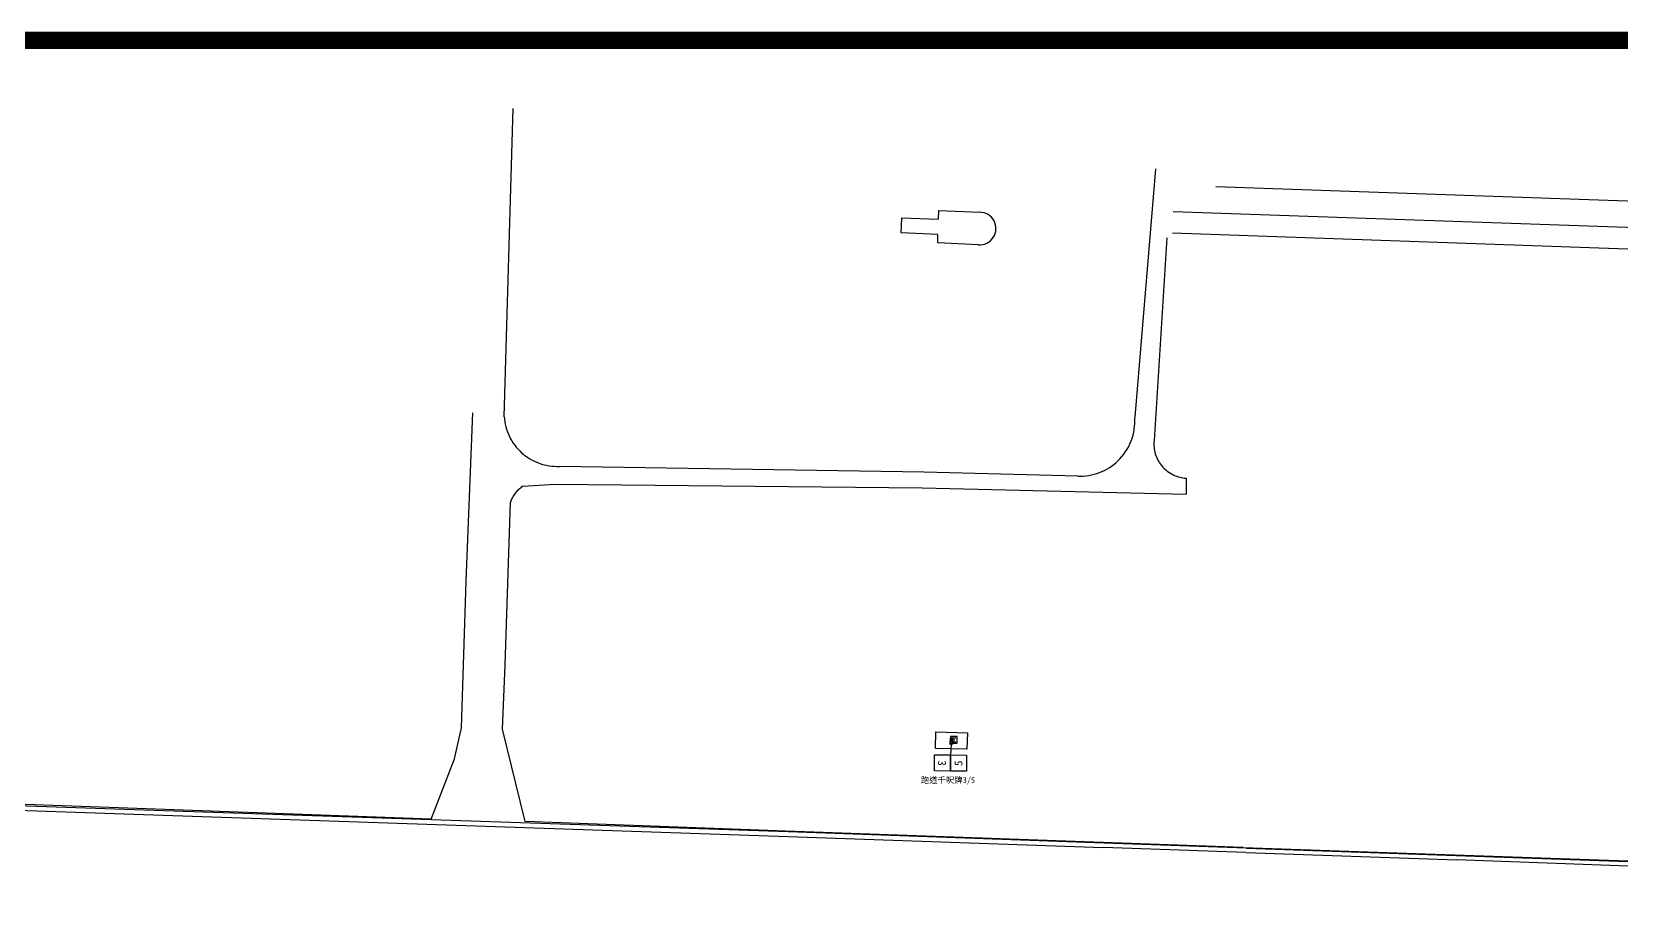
# Model space of a CAD drawing. Extents: x 71210 to 87171, y -11349 to 219.
# Drawn here: x 81395 to 84373, y -1446 to 219 of the extents above; entities that cross this region are included whole.
import ezdxf
from ezdxf.enums import TextEntityAlignment as Align

# ---------------------------------------------------------------- set-up
doc = ezdxf.new("R2010")
doc.units = 0
doc.layers.add('圖框', color=7, linetype='Continuous')
doc.layers.add('建築', color=7, linetype='Continuous')
doc.styles.add('STYLE1', font='')
doc.styles.add('細明體', font='')
doc.styles.get('STYLE1').set_extended_font_data('MingLiU')
doc.styles.get('細明體').set_extended_font_data('細明體')

msp = doc.modelspace()

# ---------------------------------------------------------------- linework, layer by layer
at = {"linetype": 'Continuous', "elevation": 28.3}
msp.add_lwpolyline([(83116.1, -1114.3), (83128.6, -1114.3), (83128.6, -1101.8), (83116.1, -1101.8)], close=True, dxfattribs=at)
at = {"color": 7, "linetype": 'Continuous', "elevation": 28.3}
for points in [[(83118.6, -1104.3), (83126.1, -1104.3)], [(83118.6, -1104.3), (83118.6, -1111.8)], [(83118.6, -1108), (83124.8, -1108)], [(83118.6, -1111.8), (83126.1, -1111.8)]]:
    msp.add_lwpolyline(points, dxfattribs=at)
at = {"layer": '圖框', "const_width": 32.6}
msp.add_lwpolyline([(87154.9, 202.6), (87154.9, -11332.3), (71266.1, -11332.3), (71266.1, 202.6)], close=True, dxfattribs=at)
at = {"layer": '建築', "ltscale": 1000}
for p, q in [((82280, -502.5, -12.7), (82296.7, 75, -12.7)), ((83500.7, -37.9, -12.7), (83461.8, -503.7, -12.7)), ((83613.5, -71.1, 31), (87110.9, -193.1, 31)), ((83094.2, -132.4, 49.9), (83094.8, -116.2, 49.9)), ((83094.8, -116.2, 49.9), (83171.2, -119.3, 49.9)), ((83533.5, -117.7, 31), (87110.9, -242.4, 31)), ((83023.9, -157.9, 49.9), (83025.1, -129.6, 49.9)), ((83025.1, -129.6, 49.9), (83094.2, -132.4, 49.9)), ((83092.8, -161.2, 49.9), (83023.9, -157.9, 49.9)), ((83092.5, -177, 49.9), (83092.8, -161.2, 49.9)), ((83168.3, -180.4, 49.9), (83092.5, -177, 49.9)), ((83521.6, -167.2, -12.7), (83497.9, -547.2, -12.7)), ((83532.3, -158, 31), (87110.9, -282.7, 31)), ((82209, -811.1, 29.6), (82221.1, -495.2, 29.6)), ((83066.1, -606.6, -12.7), (82383.5, -595.6, -12.7)), ((83354.9, -614.1, -12.7), (83066.1, -606.6, -12.7)), ((83558, -617.7, -12.7), (83558, -647.8, -12.7)), ((82314.9, -632.8, -12.7), (82375.1, -629.1, -12.7)), ((82375.1, -629.1, -12.7), (83063.1, -635.7, -12.7)), ((83063.1, -635.7, -12.7), (83558, -647.8, -12.7)), ((82281.9, -967.7, -12.7), (82291.6, -662.8, -12.7)), ((82199.7, -1086, -12.7), (82209, -811.1, -12.7)), ((82277.1, -1088.3, -12.7), (82281.9, -967.7, -12.7)), ((82186.9, -1143.7, -12.7), (82199.7, -1086, -12.7)), ((82319, -1261.3, -12.7), (82277.1, -1088.3, -12.7)), ((83088.3, -1124.2, 28.6), (83089.1, -1092.9, 28.6)), ((83089.1, -1092.9, 28.6), (83148.5, -1095.1, 28.6)), ((83148.5, -1095.1, 28.6), (83147.1, -1125.8, 28.6)), ((83147.1, -1125.8, 28.6), (83088.3, -1124.2, 28.6)), ((83115.8, -1116.8, 35.3), (83116.6, -1105.1, 35.3)), ((83119.8, -1117.1, 35.3), (83115.8, -1116.8, 35.3)), ((83117.8, -1116.9, 35.3), (83116.5, -1136.6, 35.3)), ((83116.6, -1105.1, 35.3), (83120.6, -1105.4, 35.3)), ((83120.6, -1105.4, 35.3), (83119.8, -1117.1, 35.3)), ((82143.1, -1257.1, -12.7), (82186.9, -1143.7, -12.7)), ((83086.4, -1166.5, 35.3), (83086.5, -1136.5, 35.3)), ((83086.5, -1136.5, 35.3), (83116.5, -1136.6, 35.3)), ((83116.4, -1166.6, 35.3), (83116.5, -1136.6, 35.3)), ((83116.5, -1136.6, 35.3), (83116.4, -1166.6, 35.3)), ((83116.5, -1136.6, 35.3), (83146.5, -1136.8, 35.3)), ((83146.5, -1136.8, 35.3), (83146.4, -1166.8, 35.3)), ((81644, -1238.7, -12.7), (80179.8, -1187.7, -12.7)), ((81642.4, -1241.3, -12.7), (80179.9, -1190.6, -12.7)), ((83116.4, -1166.6, 35.3), (83086.4, -1166.5, 35.3)), ((83146.4, -1166.8, 35.3), (83116.4, -1166.6, 35.3)), ((81640.6, -1250.3, -12.7), (80469.3, -1209.3, -12.7)), ((82811.9, -1289.7, -12.7), (81640.6, -1250.3, -12.7)), ((82812.4, -1280.9, -12.7), (81642.4, -1241.3, -12.7)), ((82143.1, -1257.1, -12.7), (81644, -1238.7, -12.7)), ((82807.5, -1279.3, -12.7), (82319, -1261.3, -12.7)), ((83664.9, -1309.7, -12.7), (82807.5, -1279.3, -12.7)), ((83402.2, -1310.9, -12.7), (82811.9, -1289.7, -12.7)), ((83404.6, -1302.1, -12.7), (82812.4, -1280.9, -12.7)), ((83402.6, -1309.8, -12.7), (83402.2, -1310.9, -12.7)), ((83669.8, -1319.4, -12.7), (83402.6, -1309.8, -12.7)), ((83670.2, -1311.4, -12.7), (83404.6, -1302.1, -12.7)), ((83664.9, -1309.7, -12.7), (84385.9, -1334.8, -12.7)), ((83669.8, -1319.4, -12.7), (84065.3, -1333.3, -12.7)), ((83670.2, -1311.4, -12.7), (84386, -1336, -12.7)), ((84065.3, -1333.3, -12.7), (84065.3, -1332.7, -12.7)), ((84065.3, -1332.7, -12.7), (84386.1, -1344.3, -12.7))]:
    msp.add_line(p, q, dxfattribs=at)
for centre, radius, start, end in [((83171, -149.9, 49.9), 30.6, 264.8326, 89.7486), ((82379.4, -496.1, -12.7), 99.6, 183.6812, 205.8101), ((83358.3, -510.5, -12.7), 103.7, 338.7525, 3.725), ((82379.4, -496.1, -12.7), 99.6, 205.8101, 227.939), ((83358.3, -510.5, -12.7), 103.7, 313.7801, 338.7525), ((83561.9, -553.5, -12.7), 64.4, 174.3262, 196.7718), ((82379.4, -496.1, -12.7), 99.6, 227.939, 250.1573), ((82379.4, -496.1, -12.7), 99.6, 250.1573, 272.3756), ((83358.3, -510.5, -12.7), 103.7, 290.9476, 313.7801), ((83561.9, -553.5, -12.7), 64.4, 196.7718, 219.2174), ((83561.9, -553.5, -12.7), 64.4, 219.2174, 245.2199), ((83358.3, -510.5, -12.7), 103.7, 268.115, 290.9476), ((83561.9, -553.5, -12.7), 64.4, 245.2199, 266.519), ((82348.1, -682.6, -12.7), 59.9, 142.2056, 160.7162), ((82348.1, -682.6, -12.7), 59.9, 123.695, 142.2056)]:
    msp.add_arc(centre, radius, start, end, dxfattribs=at)

# ---------------------------------------------------------------- texts
at = {"layer": '建築', "ltscale": 1000, "style": 'STYLE1'}
for s, rotation, p in [('3', 269.7584, (83100.4, -1151.7, 84.1)), ('5', 89.7584, (83131.4, -1152, 84.1))]:
    msp.add_text(s, height=15, rotation=rotation, dxfattribs=at).set_placement(p, align=Align.MIDDLE)
at = {"layer": '建築', "style": '細明體'}
msp.add_text('跑道千呎牌3/5', height=11.25, dxfattribs=at).set_placement((83060.7, -1189.3, -12.7))

doc.saveas('drawing.dxf')
